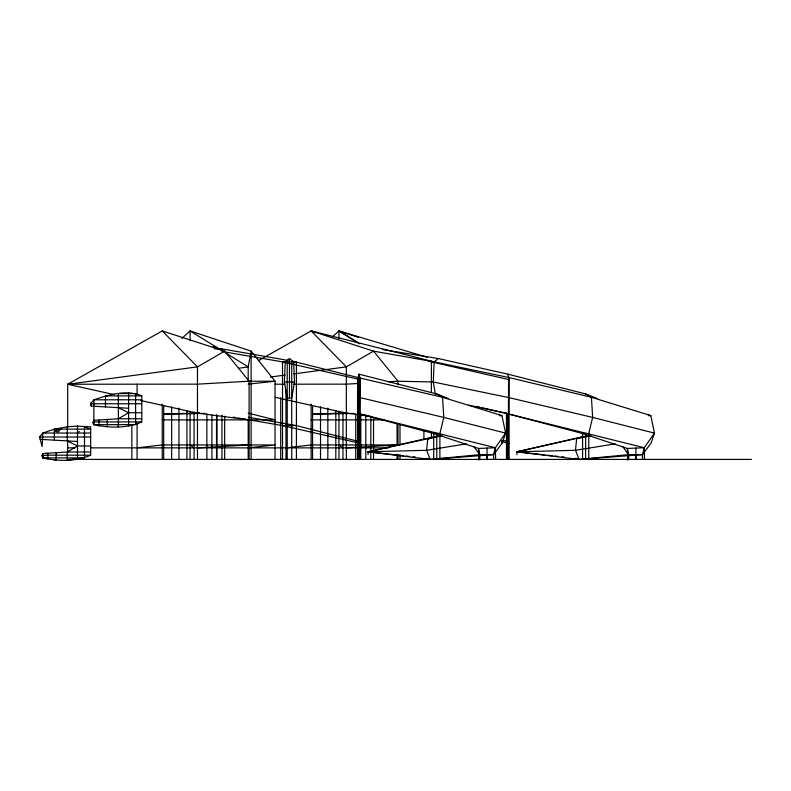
<?xml version="1.0" encoding="UTF-8"?>
<svg xmlns="http://www.w3.org/2000/svg" width="791" height="791" viewBox="0 0 791 791"><rect width="100%" height="100%" fill="white"/><g stroke="black" fill="none" stroke-linecap="round" stroke-linejoin="round"><path stroke-width="1.19" d="M90.668 433.043L42.813 433.043L42.15 446.549L39.55 437.008L42.813 433.043L54.371 429.137L67.265 426.794L77.478 426.102L90.668 426.824L90.668 455.171C75.906 461.756 58.396 461.331 42.862 457.88L42.862 453.54L67.265 452.007L90.668 452.007M45.868 457.88L42.862 457.88L42.862 456.318M54.371 440.201L54.371 429.137L90.668 429.137L84.479 426.794L84.479 457.88L67.275 460.075L67.265 452.007L77.478 445.976L90.668 445.976M118.383 424.638L118.393 426.824L118.383 393.552L135.607 393.552L135.607 424.638L93.793 424.638L93.931 399.801C108.94 394.788 126.451 389.35 141.787 395.895L141.787 421.929C126.956 428.485 109.405 428.069 93.793 424.638L92.923 422.493L93.793 420.298L118.383 418.765L141.787 418.765M292.818 361.24L357.581 377.465L442.555 397.29L501.909 415.582L505.617 433.112L495.374 447.726L478.535 448.457L433.705 433.508L358.481 413.693L358.115 377.465L358.916 374.143L436.79 393.958L448.279 398.466M495.631 459.334L495.374 447.726L359.351 413.693L359.727 377.465M508.227 459.413L508.593 377.465L434.14 361.863L373.54 351.135L311.13 330.925L258.459 360.617M284.384 381.984L285.264 361.863L289.466 358.541L293.639 361.863L294.529 382.063L291.721 398.091L287.212 398.091L284.384 381.984L294.529 382.063M597.146 398.466L585.666 393.958L507.792 374.143L438.343 358.541L434.14 361.863L433.25 381.984L435.475 394.64M440.33 435.485L427.763 438.827L426.606 450.306L430.264 459.413L479.801 454.637L493.594 454.637L502.255 443.019L505.617 433.112L443.771 417.411L359.895 397.586L357.947 397.665M439.885 459.413L439.885 433.508L443.771 417.411L442.555 397.29L436.79 393.958M588.761 459.413L588.761 433.508L592.637 417.411L591.431 397.29L585.666 393.958M493.594 459.413L493.594 454.637L495.374 447.726M642.47 459.413L642.47 454.637L644.24 447.726L654.483 433.112L650.785 415.582L591.431 397.29L508.593 377.465M84.479 457.88L42.862 457.88L41.992 455.754L42.862 453.54L42.862 455.171M128.597 408.255L91.252 406.08L90.668 403.766L93.931 399.801L141.787 399.801M582.572 459.146L642.47 454.637L651.122 443.019L654.483 433.112L592.637 417.411L508.771 397.586L433.25 381.984L397.992 381.222L388.154 381.776M181.881 338.429L190.077 330.925L251.123 351.135L275.031 381.222L275.031 458.503M332.576 336.758L338.944 330.925L427.209 357.295M77.478 433.043L79.229 431.481M118.383 418.765L128.597 412.734L141.787 412.734M249.116 458.503L249.116 381.222L224.664 351.135L197.463 366.876L67.67 384.248L67.67 427.071M114.359 394.64L67.67 384.248L162.254 330.925L224.664 351.135M212.591 347.427L214.41 346.438L218.939 348.9M589.206 435.485L516.948 451.809L516.948 454.637M433.201 436.929L368.072 451.809L368.072 454.637M582.067 436.929L516.948 451.809L579.131 459.413L628.677 454.637L642.47 454.637M430.264 459.413L368.072 451.809L441.981 435.653M590.847 435.653L576.639 438.827L575.482 450.306L579.131 459.413M377.643 450.049L368.072 451.809L403.321 455.745M526.519 450.049L516.948 451.809L544.9 454.934M466.413 443.85L426.606 450.306L368.072 451.809L370.504 451.75M615.279 443.85L575.482 450.306L516.948 451.809L520.597 451.73M238.575 368.309L248.196 366.876L251.123 351.135L251.123 458.503M270.423 377.03L285.116 375.072M293.688 373.925L346.339 366.876L373.54 351.135L397.992 381.222L397.992 384.841M137.1 447.874L162.254 444.947L275.031 444.947L248.196 447.874M285.976 447.874L311.13 444.947L398.773 444.947M41.992 455.735L47.875 455.171L90.668 455.171M248.196 384.149L275.031 381.222L248.681 381.222M493.594 454.637L433.705 459.146M249.116 381.222L197.463 384.149L67.67 384.248M358.639 383.457L346.339 384.149L293.362 384.189M197.463 447.874L249.116 444.947M346.339 447.874L397.992 444.947L397.992 423.442M218.336 349.068L221.955 348.9L288.013 360.399M205.047 413.386L163.678 414.187L199.461 412.902M353.923 413.386L312.554 414.187L347.101 412.942M499.487 415.69L501.909 415.582L499.487 415.235M648.363 415.69L650.785 415.582L648.363 415.235M644.507 459.334L644.24 447.726L627.401 448.457L582.572 433.508L507.357 413.693L482.322 407.84M44.81 453.5L47.875 453.431L47.875 459.205M215.241 348.9L221.955 348.9L221.955 351.352M346.339 459.413L346.339 366.876L311.13 330.925L434.14 361.863L428.989 361.457M275.011 384.199L284.76 384.199M141.787 395.895L105.49 395.895L105.49 406.96M90.668 403.766L141.787 403.766M358.481 413.693L359.351 413.693M644.24 447.726L507.357 413.693L507.357 459.413M162.254 419.863L275.031 419.863L248.196 413.149M311.13 419.863L384.545 419.863M93.793 421.929L141.787 421.929M92.923 422.493L93.793 422.493M282.516 425.598L296.417 425.598L357.581 441.2L360.251 443.365L282.516 425.598L238.081 417.984M439.885 433.508L433.705 433.508L433.705 459.413M588.761 433.508L582.572 433.508L582.572 459.413M39.55 437.008L90.668 437.008M427.763 438.827L429.434 438.827M67.67 447.874L74.977 447.874M90.807 447.874L388.46 447.884M68.896 459.413L751.45 459.413M77.478 441.497L40.123 439.321M54.371 459.878L56.181 460.075L56.181 452.857M547.332 455.201L552.197 455.745M554.62 456.021L558.268 456.427M561.917 456.832L564.349 457.109M575.284 458.325L577.717 458.602M405.753 456.021L409.402 456.427M413.04 456.832L415.473 457.109M426.408 458.325L428.841 458.602M369.16 416.115L346.339 413.149L275.199 397.309M249.116 419.863L197.463 413.149L140.65 400.493M382.656 349.563L438.343 358.541M428.06 360.825L434.14 361.863M223.675 351.787L282.516 361.863L360.251 379.64L360.251 459.413M233.286 417.154L235.678 417.569M248.374 417.233L296.417 425.598M468.549 405.111L508.227 413.693M509.127 459.413L509.127 379.64L431.392 361.863L431.392 392.504M501.949 441.724L509.127 443.365L506.458 441.2L502.928 440.3M476.36 406.445L479.939 407.286M358.531 337.411L338.944 330.925L338.944 338.291M311.13 330.925L315.658 332.645M118.383 407.681L128.597 412.734M77.478 445.976L67.265 440.923L67.265 426.794M357.631 342.483L338.944 330.925L359.559 343.769M222.251 350.828L190.077 330.925L190.077 340.743M225.356 352.756L248.196 366.876L248.196 380.451M338.944 444.947L342.958 447.924M190.077 444.947L194.082 447.924M162.254 330.925L197.463 366.876L197.463 459.413M622.962 446.925L628.677 454.637L628.677 459.413M474.086 446.925L479.801 454.637L479.801 459.413M42.407 456.773L42.862 457.88L42.862 455.735M507.792 374.143L509.127 379.64M360.251 379.64L358.916 374.143L358.916 413.693M628.677 454.637L627.401 448.457L627.668 460.075M479.801 454.637L478.535 448.457L478.792 460.075M501.801 440.597L502.255 443.019M635.826 448.092L636.083 459.7M486.949 448.092L487.216 459.7M107.299 426.824L107.299 419.616M93.793 423.047L93.793 424.638M84.479 433.043L84.489 437.008M635.578 454.637L635.578 459.413M585.666 433.508L585.666 459.413M506.458 413.011L506.458 459.413M486.702 454.637L486.702 459.413M436.79 433.508L436.79 459.413M431.392 432.845L431.392 437.67M423.907 430.611L423.907 438.975M399.989 424.638L399.989 444.947M399.989 454.805L399.989 458.503M397.992 454.805L397.992 458.503M397.062 423.927L397.062 445.481M397.062 454.805L397.062 459.413M373.54 417.44L373.54 458.503M370.831 416.323L370.831 459.413M365.778 415.087L365.778 459.413M360.785 415.087L360.785 459.413M359.351 377.465L359.351 459.413M358.481 377.465L358.481 459.413M357.581 377.465L357.581 459.413M355.732 413.861L355.732 459.413M342.958 412.062L342.958 459.413M338.944 411.409L338.944 458.503M335.809 410.519L335.809 459.413M327.84 408.057L327.84 459.413M320.523 406.831L320.523 459.413M312.554 405.615L312.554 459.413M311.13 404.161L311.13 458.503M296.417 459.413L296.417 361.863L282.516 361.863L282.516 459.413M291.721 361.863L291.721 459.413M289.466 358.541L289.466 398.091M287.212 361.863L287.212 459.413M285.976 390.161L285.976 459.413M280.716 397.715L280.716 459.413M248.196 419.131L248.196 459.413M224.664 416.234L224.664 458.503M221.955 415.087L221.955 459.413M216.912 415.087L216.912 459.413M216.536 414.84L216.536 459.413M214.41 346.438L214.41 348.9M211.909 415.087L211.909 459.413M206.866 413.861L206.866 459.413M194.082 412.062L194.082 459.413M190.077 411.409L190.077 458.503M186.933 410.519L186.933 459.413M178.964 408.057L178.964 459.413M171.647 406.831L171.647 459.413M163.678 405.615L163.678 459.413M162.254 404.161L162.254 458.503M137.1 384.199L137.1 393.74M137.1 423.175L137.1 459.413M131.85 424.658L131.85 459.413M128.597 392.86L128.597 425.963M98.994 420.189L98.994 425.963M91.252 402.322L91.252 406.08M77.478 426.102L77.478 459.255M67.67 440.538L67.67 452.492M60.818 429.137L58.069 431.926L54.371 431.095L60.818 429.137"/></g></svg>
